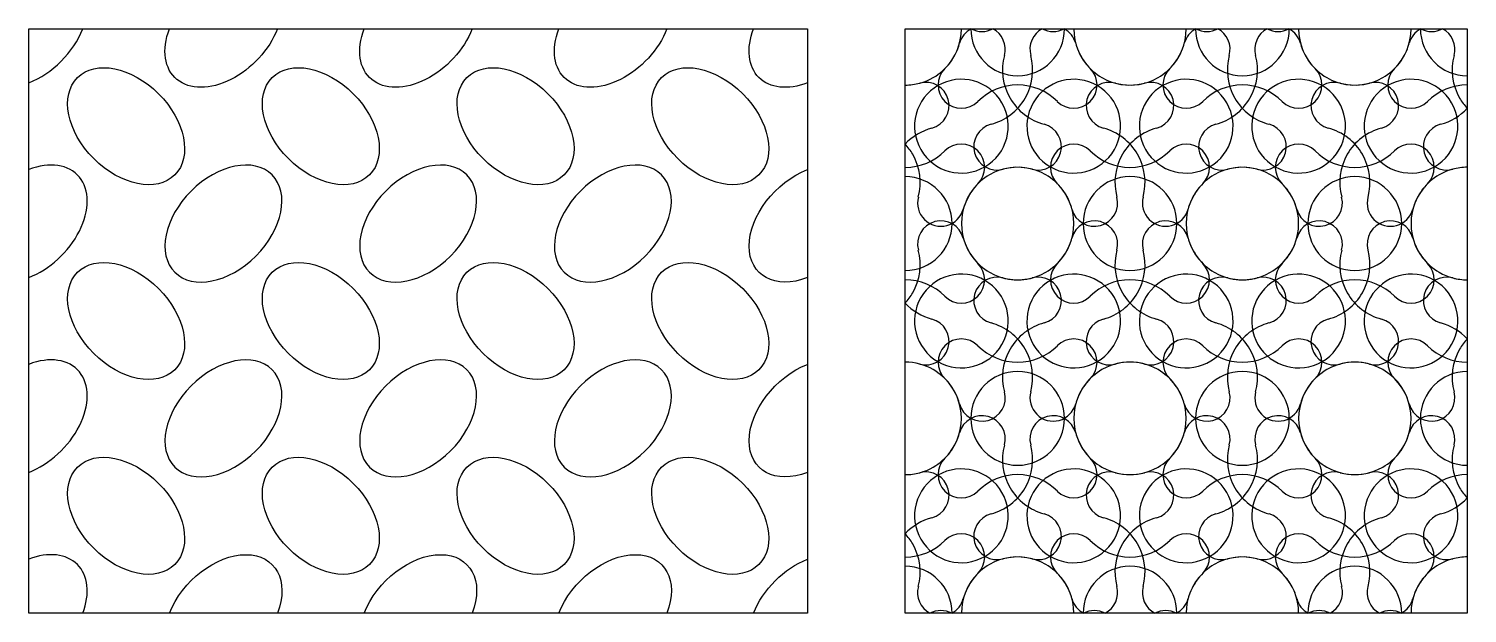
# Model space of a CAD drawing. Header units: millimetres. Extents: x 61 to 452, y 50 to 292.
# Drawn here: x 274.6 to 451.4, y 52 to 123.8 of the extents above; entities that cross this region are included whole.
import ezdxf

# ---------------------------------------------------------------- set-up
doc = ezdxf.new("R2010")
doc.units = ezdxf.units.MM
doc.layers.add('cad-block.com', color=250, linetype='Continuous')

msp = doc.modelspace()

# ---------------------------------------------------------------- linework, layer by layer
at = {"color": 18, "true_color": 0x000000}
for centre, radius, start, end in [((382.36, 123.78), 6.91, 315, 0), ((382.36, 123.78), 6.91, 315, 0), ((391.8, 121.26), 2.86, 117.9125, 165), ((396.18, 123.78), 5.76, 180, 270), ((391.8, 126.31), 2.86, 242.0875, 297.9125), ((391.8, 121.26), 2.86, 345, 62.0875), ((396.18, 123.78), 5.76, 270, 0), ((400.55, 121.26), 2.86, 117.9125, 195), ((400.55, 121.26), 2.86, 117.9125, 195), ((400.55, 126.31), 2.86, 242.0875, 297.9125), ((400.55, 126.31), 2.86, 242.0875, 297.9125), ((400.55, 121.26), 2.86, 15, 62.0875), ((409.99, 123.78), 6.91, 180, 225), ((409.99, 123.78), 6.91, 180, 225), ((409.99, 123.78), 6.91, 315, 0), ((409.99, 123.78), 6.91, 315, 0), ((419.43, 121.26), 2.86, 117.9125, 165), ((419.43, 121.26), 2.86, 117.9125, 165), ((423.81, 123.78), 5.76, 180, 270), ((419.43, 126.31), 2.86, 242.0875, 297.9125), ((419.43, 121.26), 2.86, 345, 62.0875), ((419.43, 121.26), 2.86, 345, 62.0875), ((423.81, 123.78), 5.76, 270, 0), ((428.19, 121.26), 2.86, 117.9125, 195), ((428.19, 121.26), 2.86, 117.9125, 195), ((428.19, 126.31), 2.86, 242.0875, 297.9125), ((428.19, 121.26), 2.86, 15, 62.0875), ((428.19, 121.26), 2.86, 15, 62.0875), ((437.62, 123.78), 6.91, 180, 225), ((437.62, 123.78), 6.91, 180, 225), ((437.62, 123.78), 6.91, 180, 225), ((437.62, 123.78), 6.91, 315, 0), ((437.62, 123.78), 6.91, 315, 0), ((447.06, 121.26), 2.86, 117.9125, 165), ((451.44, 123.78), 5.76, 180, 270), ((451.44, 123.78), 5.76, 180, 270), ((447.06, 126.31), 2.86, 242.0875, 297.9125), ((447.06, 126.31), 2.86, 242.0875, 297.9125), ((447.06, 126.31), 2.86, 242.0875, 297.9125), ((447.06, 121.26), 2.86, 345, 62.0875), ((382.36, 123.78), 6.91, 300, 345), ((409.99, 123.78), 6.91, 195, 240), ((409.99, 123.78), 6.91, 300, 345), ((409.99, 123.78), 6.91, 300, 345), ((409.99, 123.78), 6.91, 300, 345), ((437.62, 123.78), 6.91, 195, 240), ((437.62, 123.78), 6.91, 195, 240), ((437.62, 123.78), 6.91, 300, 345), ((401.23, 118.73), 6.91, 165, 210), ((391.12, 118.73), 6.91, 330, 15), ((391.12, 118.73), 6.91, 330, 15), ((428.86, 118.73), 6.91, 165, 210), ((428.86, 118.73), 6.91, 165, 210), ((418.75, 118.73), 6.91, 330, 15), ((418.75, 118.73), 6.91, 330, 15), ((456.49, 118.73), 6.91, 165, 210), ((389.27, 116.88), 2.86, 135, 315), ((403.08, 116.88), 2.86, 225, 45), ((416.9, 116.88), 2.86, 135, 315), ((416.9, 116.88), 2.86, 135, 315), ((416.9, 116.88), 2.86, 135, 315), ((430.71, 116.88), 2.86, 225, 45), ((430.71, 116.88), 2.86, 225, 45), ((430.71, 116.88), 2.86, 225, 45), ((444.53, 116.88), 2.86, 135, 315), ((444.53, 116.88), 2.86, 135, 315), ((382.36, 123.78), 6.91, 270, 300), ((382.36, 123.78), 6.91, 270, 285), ((389.27, 111.82), 5.76, 120, 210), ((384.89, 114.35), 2.86, 285, 105), ((389.27, 111.82), 5.76, 30, 120), ((396.18, 109.97), 6.91, 90, 135), ((396.18, 109.97), 6.91, 45, 90), ((403.08, 111.82), 5.76, 60, 150), ((403.08, 111.82), 5.76, 60, 150), ((407.46, 114.35), 2.86, 75, 255), ((407.46, 114.35), 2.86, 75, 255), ((407.46, 114.35), 2.86, 75, 255), ((403.08, 111.82), 5.76, 330, 60), ((403.08, 111.82), 5.76, 330, 60), ((409.99, 123.78), 6.91, 240, 285), ((409.99, 123.78), 6.91, 255, 300), ((409.99, 123.78), 6.91, 255, 300), ((416.9, 111.82), 5.76, 120, 210), ((416.9, 111.82), 5.76, 120, 210), ((416.9, 111.82), 5.76, 120, 210), ((412.52, 114.35), 2.86, 285, 105), ((412.52, 114.35), 2.86, 285, 105), ((416.9, 111.82), 5.76, 30, 120), ((416.9, 111.82), 5.76, 30, 120), ((416.9, 111.82), 5.76, 30, 120), ((423.81, 109.97), 6.91, 90, 135), ((423.81, 109.97), 6.91, 90, 135), ((423.81, 109.97), 6.91, 45, 90), ((423.81, 109.97), 6.91, 45, 90), ((430.71, 111.82), 5.76, 60, 150), ((430.71, 111.82), 5.76, 60, 150), ((435.09, 114.35), 2.86, 75, 255), ((430.71, 111.82), 5.76, 330, 60), ((430.71, 111.82), 5.76, 330, 60), ((437.62, 123.78), 6.91, 240, 285), ((437.62, 123.78), 6.91, 240, 285), ((437.62, 123.78), 6.91, 255, 300), ((444.53, 111.82), 5.76, 120, 210), ((440.15, 114.35), 2.86, 285, 105), ((440.15, 114.35), 2.86, 285, 105), ((444.53, 111.82), 5.76, 30, 120), ((451.44, 109.97), 6.91, 90, 135), ((451.44, 109.97), 6.91, 90, 135), ((391.12, 118.73), 6.91, 285, 330), ((391.12, 118.73), 6.91, 285, 330), ((401.23, 118.73), 6.91, 210, 255), ((418.75, 118.73), 6.91, 285, 330), ((418.75, 118.73), 6.91, 285, 330), ((428.86, 118.73), 6.91, 210, 255), ((428.86, 118.73), 6.91, 210, 255), ((428.86, 118.73), 6.91, 210, 255), ((456.49, 118.73), 6.91, 210, 222.9414), ((389.27, 111.82), 5.76, 300, 30), ((403.08, 111.82), 5.76, 150, 240), ((403.08, 111.82), 5.76, 150, 240), ((416.9, 111.82), 5.76, 300, 30), ((416.9, 111.82), 5.76, 300, 30), ((416.9, 111.82), 5.76, 300, 30), ((430.71, 111.82), 5.76, 150, 240), ((430.71, 111.82), 5.76, 150, 240), ((444.53, 111.82), 5.76, 300, 30), ((446.38, 118.73), 6.91, 285, 317.0586), ((387.42, 104.91), 6.91, 105, 137.0586), ((387.42, 104.91), 6.91, 105, 137.0586), ((393.65, 109.29), 2.86, 105, 285), ((393.65, 109.29), 2.86, 105, 285), ((398.7, 109.29), 2.86, 255, 75), ((404.93, 104.91), 6.91, 30, 75), ((404.93, 104.91), 6.91, 30, 75), ((404.93, 104.91), 6.91, 30, 75), ((415.05, 104.91), 6.91, 105, 150), ((415.05, 104.91), 6.91, 105, 150), ((421.28, 109.29), 2.86, 105, 285), ((421.28, 109.29), 2.86, 105, 285), ((426.34, 109.29), 2.86, 255, 75), ((426.34, 109.29), 2.86, 255, 75), ((426.34, 109.29), 2.86, 255, 75), ((432.57, 104.91), 6.91, 30, 75), ((442.68, 104.91), 6.91, 105, 150), ((442.68, 104.91), 6.91, 105, 150), ((448.91, 109.29), 2.86, 105, 285), ((377.3, 104.91), 6.91, 30, 42.9414), ((389.27, 106.76), 2.86, 315, 135), ((403.08, 106.76), 2.86, 45, 225), ((416.9, 106.76), 2.86, 315, 135), ((430.71, 106.76), 2.86, 45, 225), ((444.53, 106.76), 2.86, 315, 135), ((382.36, 113.67), 6.91, 270, 315), ((377.3, 104.91), 6.91, 345, 30), ((389.27, 111.82), 5.76, 210, 300), ((403.08, 111.82), 5.76, 240, 330), ((403.08, 111.82), 5.76, 240, 330), ((409.99, 113.67), 6.91, 225, 270), ((415.05, 104.91), 6.91, 150, 195), ((415.05, 104.91), 6.91, 150, 195), ((409.99, 113.67), 6.91, 270, 315), ((404.93, 104.91), 6.91, 345, 30), ((404.93, 104.91), 6.91, 345, 30), ((404.93, 104.91), 6.91, 345, 30), ((416.9, 111.82), 5.76, 210, 300), ((416.9, 111.82), 5.76, 210, 300), ((416.9, 111.82), 5.76, 210, 300), ((430.71, 111.82), 5.76, 240, 330), ((430.71, 111.82), 5.76, 240, 330), ((437.62, 113.67), 6.91, 225, 270), ((442.68, 104.91), 6.91, 150, 195), ((442.68, 104.91), 6.91, 150, 195), ((437.62, 113.67), 6.91, 270, 315), ((432.57, 104.91), 6.91, 345, 30), ((444.53, 111.82), 5.76, 210, 300), ((396.18, 99.86), 6.91, 75, 120), ((396.18, 99.86), 6.91, 60, 105), ((396.18, 99.86), 6.91, 60, 105), ((423.81, 99.86), 6.91, 75, 120), ((423.81, 99.86), 6.91, 75, 120), ((423.81, 99.86), 6.91, 75, 120), ((423.81, 99.86), 6.91, 60, 105), ((423.81, 99.86), 6.91, 60, 105), ((451.44, 99.86), 6.91, 90, 120), ((451.44, 99.86), 6.91, 90, 105), ((382.36, 99.86), 5.76, 0, 90), ((396.18, 99.86), 6.91, 135, 180), ((396.18, 99.86), 6.91, 120, 165), ((396.18, 99.86), 6.91, 15, 60), ((396.18, 99.86), 6.91, 15, 60), ((396.18, 99.86), 6.91, 0, 45), ((409.99, 99.86), 5.76, 90, 180), ((409.99, 99.86), 5.76, 0, 90), ((423.81, 99.86), 6.91, 135, 180), ((423.81, 99.86), 6.91, 120, 165), ((423.81, 99.86), 6.91, 120, 165), ((423.81, 99.86), 6.91, 120, 165), ((423.81, 99.86), 6.91, 15, 60), ((423.81, 99.86), 6.91, 15, 60), ((423.81, 99.86), 6.91, 0, 45), ((437.62, 99.86), 5.76, 90, 180), ((437.62, 99.86), 5.76, 0, 90), ((451.44, 99.86), 6.91, 135, 180), ((451.44, 99.86), 6.91, 120, 165), ((386.74, 102.38), 2.86, 165, 345), ((405.61, 102.38), 2.86, 195, 15), ((405.61, 102.38), 2.86, 195, 15), ((414.37, 102.38), 2.86, 165, 345), ((414.37, 102.38), 2.86, 165, 345), ((414.37, 102.38), 2.86, 165, 345), ((433.24, 102.38), 2.86, 195, 15), ((433.24, 102.38), 2.86, 195, 15), ((442, 102.38), 2.86, 165, 345), ((382.36, 99.86), 5.76, 270, 0), ((386.74, 97.33), 2.86, 15, 195), ((396.18, 99.86), 6.91, 180, 225), ((396.18, 99.86), 6.91, 315, 0), ((405.61, 97.33), 2.86, 345, 165), ((405.61, 97.33), 2.86, 345, 165), ((409.99, 99.86), 5.76, 180, 270), ((409.99, 99.86), 5.76, 270, 0), ((414.37, 97.33), 2.86, 15, 195), ((414.37, 97.33), 2.86, 15, 195), ((414.37, 97.33), 2.86, 15, 195), ((423.81, 99.86), 6.91, 180, 225), ((423.81, 99.86), 6.91, 315, 0), ((433.24, 97.33), 2.86, 345, 165), ((433.24, 97.33), 2.86, 345, 165), ((437.62, 99.86), 5.76, 180, 270), ((437.62, 99.86), 5.76, 270, 0), ((442, 97.33), 2.86, 15, 195), ((451.44, 99.86), 6.91, 180, 225), ((396.18, 99.86), 6.91, 195, 240), ((396.18, 99.86), 6.91, 300, 345), ((396.18, 99.86), 6.91, 300, 345), ((423.81, 99.86), 6.91, 195, 240), ((423.81, 99.86), 6.91, 195, 240), ((423.81, 99.86), 6.91, 195, 240), ((423.81, 99.86), 6.91, 300, 345), ((423.81, 99.86), 6.91, 300, 345), ((451.44, 99.86), 6.91, 195, 240), ((377.3, 94.8), 6.91, 330, 15), ((415.05, 94.8), 6.91, 165, 210), ((415.05, 94.8), 6.91, 165, 210), ((404.93, 94.8), 6.91, 330, 15), ((404.93, 94.8), 6.91, 330, 15), ((404.93, 94.8), 6.91, 330, 15), ((442.68, 94.8), 6.91, 165, 210), ((442.68, 94.8), 6.91, 165, 210), ((432.57, 94.8), 6.91, 330, 15), ((389.27, 92.95), 2.86, 225, 45), ((396.18, 99.86), 6.91, 240, 285), ((396.18, 99.86), 6.91, 255, 300), ((396.18, 99.86), 6.91, 255, 300), ((403.08, 92.95), 2.86, 135, 315), ((416.9, 92.95), 2.86, 225, 45), ((423.81, 99.86), 6.91, 240, 285), ((423.81, 99.86), 6.91, 240, 285), ((423.81, 99.86), 6.91, 240, 285), ((423.81, 99.86), 6.91, 255, 300), ((423.81, 99.86), 6.91, 255, 300), ((430.71, 92.95), 2.86, 135, 315), ((444.53, 92.95), 2.86, 225, 45), ((451.44, 99.86), 6.91, 240, 270), ((382.36, 86.04), 6.91, 45, 90), ((389.27, 87.89), 5.76, 60, 150), ((393.65, 90.42), 2.86, 75, 255), ((393.65, 90.42), 2.86, 75, 255), ((389.27, 87.89), 5.76, 330, 60), ((403.08, 87.89), 5.76, 120, 210), ((403.08, 87.89), 5.76, 120, 210), ((398.7, 90.42), 2.86, 285, 105), ((403.08, 87.89), 5.76, 30, 120), ((403.08, 87.89), 5.76, 30, 120), ((409.99, 86.04), 6.91, 90, 135), ((409.99, 86.04), 6.91, 45, 90), ((416.9, 87.89), 5.76, 60, 150), ((416.9, 87.89), 5.76, 60, 150), ((416.9, 87.89), 5.76, 60, 150), ((421.28, 90.42), 2.86, 75, 255), ((421.28, 90.42), 2.86, 75, 255), ((416.9, 87.89), 5.76, 330, 60), ((416.9, 87.89), 5.76, 330, 60), ((416.9, 87.89), 5.76, 330, 60), ((430.71, 87.89), 5.76, 120, 210), ((430.71, 87.89), 5.76, 120, 210), ((426.34, 90.42), 2.86, 285, 105), ((426.34, 90.42), 2.86, 285, 105), ((426.34, 90.42), 2.86, 285, 105), ((430.71, 87.89), 5.76, 30, 120), ((430.71, 87.89), 5.76, 30, 120), ((437.62, 86.04), 6.91, 90, 135), ((437.62, 86.04), 6.91, 45, 90), ((444.53, 87.89), 5.76, 60, 150), ((448.91, 90.42), 2.86, 75, 255), ((444.53, 87.89), 5.76, 330, 60), ((451.44, 99.86), 6.91, 255, 270), ((377.3, 94.8), 6.91, 317.0586, 330), ((389.27, 87.89), 5.76, 150, 240), ((403.08, 87.89), 5.76, 300, 30), ((403.08, 87.89), 5.76, 300, 30), ((404.93, 94.8), 6.91, 285, 330), ((404.93, 94.8), 6.91, 285, 330), ((404.93, 94.8), 6.91, 285, 330), ((415.05, 94.8), 6.91, 210, 255), ((415.05, 94.8), 6.91, 210, 255), ((416.9, 87.89), 5.76, 150, 240), ((416.9, 87.89), 5.76, 150, 240), ((416.9, 87.89), 5.76, 150, 240), ((430.71, 87.89), 5.76, 300, 30), ((430.71, 87.89), 5.76, 300, 30), ((432.57, 94.8), 6.91, 285, 330), ((442.68, 94.8), 6.91, 210, 255), ((442.68, 94.8), 6.91, 210, 255), ((444.53, 87.89), 5.76, 150, 240), ((387.42, 94.8), 6.91, 222.9414, 255), ((387.42, 94.8), 6.91, 222.9414, 255), ((384.89, 85.36), 2.86, 255, 75), ((391.12, 80.98), 6.91, 30, 75), ((391.12, 80.98), 6.91, 30, 75), ((401.23, 80.98), 6.91, 105, 150), ((407.46, 85.36), 2.86, 105, 285), ((407.46, 85.36), 2.86, 105, 285), ((407.46, 85.36), 2.86, 105, 285), ((412.52, 85.36), 2.86, 255, 75), ((412.52, 85.36), 2.86, 255, 75), ((418.75, 80.98), 6.91, 30, 75), ((418.75, 80.98), 6.91, 30, 75), ((428.86, 80.98), 6.91, 105, 150), ((428.86, 80.98), 6.91, 105, 150), ((428.86, 80.98), 6.91, 105, 150), ((435.09, 85.36), 2.86, 105, 285), ((440.15, 85.36), 2.86, 255, 75), ((440.15, 85.36), 2.86, 255, 75), ((446.38, 80.98), 6.91, 42.9414, 75), ((389.27, 87.89), 5.76, 240, 330), ((389.27, 82.83), 2.86, 45, 225), ((403.08, 87.89), 5.76, 210, 300), ((403.08, 87.89), 5.76, 210, 300), ((403.08, 82.83), 2.86, 315, 135), ((403.08, 82.83), 2.86, 315, 135), ((416.9, 87.89), 5.76, 240, 330), ((416.9, 87.89), 5.76, 240, 330), ((416.9, 87.89), 5.76, 240, 330), ((416.9, 82.83), 2.86, 45, 225), ((416.9, 82.83), 2.86, 45, 225), ((416.9, 82.83), 2.86, 45, 225), ((430.71, 87.89), 5.76, 210, 300), ((430.71, 87.89), 5.76, 210, 300), ((430.71, 82.83), 2.86, 315, 135), ((430.71, 82.83), 2.86, 315, 135), ((430.71, 82.83), 2.86, 315, 135), ((444.53, 87.89), 5.76, 240, 330), ((444.53, 82.83), 2.86, 45, 225), ((444.53, 82.83), 2.86, 45, 225), ((456.49, 80.98), 6.91, 137.0586, 150), ((396.18, 89.74), 6.91, 225, 270), ((396.18, 89.74), 6.91, 225, 270), ((401.23, 80.98), 6.91, 150, 195), ((396.18, 89.74), 6.91, 270, 315), ((396.18, 89.74), 6.91, 270, 315), ((391.12, 80.98), 6.91, 345, 30), ((391.12, 80.98), 6.91, 345, 30), ((423.81, 89.74), 6.91, 225, 270), ((423.81, 89.74), 6.91, 225, 270), ((423.81, 89.74), 6.91, 225, 270), ((428.86, 80.98), 6.91, 150, 195), ((428.86, 80.98), 6.91, 150, 195), ((428.86, 80.98), 6.91, 150, 195), ((423.81, 89.74), 6.91, 270, 315), ((423.81, 89.74), 6.91, 270, 315), ((423.81, 89.74), 6.91, 270, 315), ((418.75, 80.98), 6.91, 345, 30), ((418.75, 80.98), 6.91, 345, 30), ((451.44, 89.74), 6.91, 225, 270), ((451.44, 89.74), 6.91, 225, 270), ((456.49, 80.98), 6.91, 150, 195), ((382.36, 75.93), 6.91, 60, 90), ((382.36, 75.93), 6.91, 15, 60), ((396.18, 75.93), 5.76, 90, 180), ((396.18, 75.93), 5.76, 90, 180), ((396.18, 75.93), 5.76, 90, 180), ((396.18, 75.93), 5.76, 0, 90), ((396.18, 75.93), 5.76, 0, 90), ((396.18, 75.93), 5.76, 0, 90), ((409.99, 75.93), 6.91, 120, 165), ((409.99, 75.93), 6.91, 75, 120), ((409.99, 75.93), 6.91, 60, 105), ((423.81, 75.93), 5.76, 90, 180), ((423.81, 75.93), 5.76, 90, 180), ((423.81, 75.93), 5.76, 0, 90), ((423.81, 75.93), 5.76, 0, 90), ((423.81, 75.93), 5.76, 0, 90), ((437.62, 75.93), 6.91, 120, 165), ((437.62, 75.93), 6.91, 120, 165), ((437.62, 75.93), 6.91, 75, 120), ((437.62, 75.93), 6.91, 75, 120), ((437.62, 75.93), 6.91, 60, 105), ((437.62, 75.93), 6.91, 15, 60), ((451.44, 75.93), 5.76, 90, 180), ((451.44, 75.93), 5.76, 90, 180), ((382.36, 75.93), 6.91, 0, 45), ((409.99, 75.93), 6.91, 135, 180), ((409.99, 75.93), 6.91, 0, 45), ((437.62, 75.93), 6.91, 135, 180), ((437.62, 75.93), 6.91, 135, 180), ((437.62, 75.93), 6.91, 135, 180), ((437.62, 75.93), 6.91, 0, 45), ((437.62, 75.93), 6.91, 0, 45), ((391.8, 78.45), 2.86, 195, 15), ((400.55, 78.45), 2.86, 165, 345), ((400.55, 78.45), 2.86, 165, 345), ((419.43, 78.45), 2.86, 195, 15), ((419.43, 78.45), 2.86, 195, 15), ((419.43, 78.45), 2.86, 195, 15), ((428.19, 78.45), 2.86, 165, 345), ((428.19, 78.45), 2.86, 165, 345), ((447.06, 78.45), 2.86, 195, 15), ((391.8, 73.4), 2.86, 345, 165), ((391.8, 73.4), 2.86, 345, 165), ((400.55, 73.4), 2.86, 15, 195), ((400.55, 73.4), 2.86, 15, 195), ((419.43, 73.4), 2.86, 345, 165), ((428.19, 73.4), 2.86, 15, 195), ((447.06, 73.4), 2.86, 345, 165), ((447.06, 73.4), 2.86, 345, 165), ((447.06, 73.4), 2.86, 345, 165), ((382.36, 75.93), 6.91, 315, 0), ((382.36, 75.93), 6.91, 315, 0), ((396.18, 75.93), 5.76, 180, 270), ((396.18, 75.93), 5.76, 180, 270), ((396.18, 75.93), 5.76, 180, 270), ((396.18, 75.93), 5.76, 270, 0), ((396.18, 75.93), 5.76, 270, 0), ((396.18, 75.93), 5.76, 270, 0), ((409.99, 75.93), 6.91, 180, 225), ((409.99, 75.93), 6.91, 315, 0), ((409.99, 75.93), 6.91, 315, 0), ((423.81, 75.93), 5.76, 180, 270), ((423.81, 75.93), 5.76, 180, 270), ((423.81, 75.93), 5.76, 270, 0), ((423.81, 75.93), 5.76, 270, 0), ((423.81, 75.93), 5.76, 270, 0), ((437.62, 75.93), 6.91, 180, 225), ((437.62, 75.93), 6.91, 180, 225), ((437.62, 75.93), 6.91, 180, 225), ((437.62, 75.93), 6.91, 315, 0), ((437.62, 75.93), 6.91, 315, 0), ((451.44, 75.93), 5.76, 180, 270), ((451.44, 75.93), 5.76, 180, 270), ((382.36, 75.93), 6.91, 300, 345), ((401.23, 70.87), 6.91, 165, 210), ((401.23, 70.87), 6.91, 165, 210), ((391.12, 70.87), 6.91, 330, 15), ((391.12, 70.87), 6.91, 330, 15), ((391.12, 70.87), 6.91, 330, 15), ((409.99, 75.93), 6.91, 195, 240), ((409.99, 75.93), 6.91, 300, 345), ((428.86, 70.87), 6.91, 165, 210), ((418.75, 70.87), 6.91, 330, 15), ((437.62, 75.93), 6.91, 195, 240), ((437.62, 75.93), 6.91, 300, 345), ((437.62, 75.93), 6.91, 300, 345), ((437.62, 75.93), 6.91, 300, 345), ((456.49, 70.87), 6.91, 165, 210), ((456.49, 70.87), 6.91, 165, 210), ((456.49, 70.87), 6.91, 165, 210), ((389.27, 69.02), 2.86, 135, 315), ((389.27, 69.02), 2.86, 135, 315), ((403.08, 69.02), 2.86, 225, 45), ((403.08, 69.02), 2.86, 225, 45), ((416.9, 69.02), 2.86, 135, 315), ((416.9, 69.02), 2.86, 135, 315), ((430.71, 69.02), 2.86, 225, 45), ((430.71, 69.02), 2.86, 225, 45), ((444.53, 69.02), 2.86, 135, 315), ((444.53, 69.02), 2.86, 135, 315), ((382.36, 75.93), 6.91, 270, 300), ((382.36, 75.93), 6.91, 270, 285), ((384.89, 66.49), 2.86, 285, 105), ((389.27, 63.96), 5.76, 30, 120), ((389.27, 63.96), 5.76, 30, 120), ((396.18, 62.11), 6.91, 90, 135), ((396.18, 62.11), 6.91, 90, 135), ((396.18, 62.11), 6.91, 45, 90), ((396.18, 62.11), 6.91, 45, 90), ((403.08, 63.96), 5.76, 60, 150), ((403.08, 63.96), 5.76, 60, 150), ((407.46, 66.49), 2.86, 75, 255), ((409.99, 75.93), 6.91, 240, 285), ((409.99, 75.93), 6.91, 255, 300), ((412.52, 66.49), 2.86, 285, 105), ((416.9, 63.96), 5.76, 30, 120), ((416.9, 63.96), 5.76, 30, 120), ((423.81, 62.11), 6.91, 90, 135), ((423.81, 62.11), 6.91, 90, 135), ((423.81, 62.11), 6.91, 45, 90), ((423.81, 62.11), 6.91, 45, 90), ((430.71, 63.96), 5.76, 60, 150), ((435.09, 66.49), 2.86, 75, 255), ((437.62, 75.93), 6.91, 240, 285), ((437.62, 75.93), 6.91, 255, 300), ((437.62, 75.93), 6.91, 255, 300), ((437.62, 75.93), 6.91, 255, 300), ((440.15, 66.49), 2.86, 285, 105), ((444.53, 63.96), 5.76, 30, 120), ((444.53, 63.96), 5.76, 30, 120), ((444.53, 63.96), 5.76, 30, 120), ((451.44, 62.11), 6.91, 90, 135), ((451.44, 62.11), 6.91, 90, 135), ((389.27, 63.96), 5.76, 120, 210), ((389.27, 63.96), 5.76, 120, 210), ((391.12, 70.87), 6.91, 285, 330), ((391.12, 70.87), 6.91, 285, 330), ((401.23, 70.87), 6.91, 210, 255), ((401.23, 70.87), 6.91, 210, 255), ((403.08, 63.96), 5.76, 330, 60), ((403.08, 63.96), 5.76, 330, 60), ((416.9, 63.96), 5.76, 120, 210), ((416.9, 63.96), 5.76, 120, 210), ((418.75, 70.87), 6.91, 285, 330), ((428.86, 70.87), 6.91, 210, 255), ((428.86, 70.87), 6.91, 210, 255), ((430.71, 63.96), 5.76, 330, 60), ((444.53, 63.96), 5.76, 120, 210), ((444.53, 63.96), 5.76, 120, 210), ((444.53, 63.96), 5.76, 120, 210), ((456.49, 70.87), 6.91, 210, 222.9414), ((456.49, 70.87), 6.91, 210, 222.9414), ((456.49, 70.87), 6.91, 210, 222.9414), ((389.27, 63.96), 5.76, 300, 30), ((389.27, 63.96), 5.76, 300, 30), ((403.08, 63.96), 5.76, 150, 240), ((403.08, 63.96), 5.76, 150, 240), ((416.9, 63.96), 5.76, 300, 30), ((416.9, 63.96), 5.76, 300, 30), ((430.71, 63.96), 5.76, 150, 240), ((444.53, 63.96), 5.76, 300, 30), ((444.53, 63.96), 5.76, 300, 30), ((444.53, 63.96), 5.76, 300, 30), ((446.38, 70.87), 6.91, 285, 317.0586), ((446.38, 70.87), 6.91, 285, 317.0586), ((446.38, 70.87), 6.91, 285, 317.0586), ((387.42, 57.05), 6.91, 105, 137.0586), ((393.65, 61.43), 2.86, 105, 285), ((393.65, 61.43), 2.86, 105, 285), ((398.7, 61.43), 2.86, 255, 75), ((398.7, 61.43), 2.86, 255, 75), ((404.93, 57.05), 6.91, 30, 75), ((404.93, 57.05), 6.91, 30, 75), ((415.05, 57.05), 6.91, 105, 150), ((415.05, 57.05), 6.91, 105, 150), ((415.05, 57.05), 6.91, 105, 150), ((421.28, 61.43), 2.86, 105, 285), ((426.34, 61.43), 2.86, 255, 75), ((426.34, 61.43), 2.86, 255, 75), ((432.57, 57.05), 6.91, 30, 75), ((432.57, 57.05), 6.91, 30, 75), ((432.57, 57.05), 6.91, 30, 75), ((442.68, 57.05), 6.91, 105, 150), ((448.91, 61.43), 2.86, 105, 285), ((448.91, 61.43), 2.86, 105, 285), ((448.91, 61.43), 2.86, 105, 285), ((377.3, 57.05), 6.91, 30, 42.9414), ((377.3, 57.05), 6.91, 30, 42.9414), ((382.36, 65.81), 6.91, 270, 315), ((377.3, 57.05), 6.91, 345, 30), ((377.3, 57.05), 6.91, 345, 30), ((389.27, 63.96), 5.76, 210, 300), ((389.27, 58.9), 2.86, 315, 135), ((403.08, 63.96), 5.76, 240, 330), ((403.08, 63.96), 5.76, 240, 330), ((403.08, 58.9), 2.86, 45, 225), ((409.99, 65.81), 6.91, 225, 270), ((415.05, 57.05), 6.91, 150, 195), ((415.05, 57.05), 6.91, 150, 195), ((415.05, 57.05), 6.91, 150, 195), ((409.99, 65.81), 6.91, 270, 315), ((404.93, 57.05), 6.91, 345, 30), ((404.93, 57.05), 6.91, 345, 30), ((416.9, 63.96), 5.76, 210, 300), ((416.9, 63.96), 5.76, 210, 300), ((416.9, 58.9), 2.86, 315, 135), ((430.71, 63.96), 5.76, 240, 330), ((430.71, 58.9), 2.86, 45, 225), ((430.71, 58.9), 2.86, 45, 225), ((437.62, 65.81), 6.91, 225, 270), ((437.62, 65.81), 6.91, 225, 270), ((442.68, 57.05), 6.91, 150, 195), ((437.62, 65.81), 6.91, 270, 315), ((437.62, 65.81), 6.91, 270, 315), ((432.57, 57.05), 6.91, 345, 30), ((432.57, 57.05), 6.91, 345, 30), ((432.57, 57.05), 6.91, 345, 30), ((444.53, 63.96), 5.76, 210, 300), ((444.53, 63.96), 5.76, 210, 300), ((444.53, 63.96), 5.76, 210, 300), ((444.53, 58.9), 2.86, 315, 135), ((444.53, 58.9), 2.86, 315, 135), ((396.18, 52), 6.91, 75, 120), ((396.18, 52), 6.91, 60, 105), ((423.81, 52), 6.91, 75, 120), ((423.81, 52), 6.91, 75, 120), ((423.81, 52), 6.91, 60, 105), ((451.44, 52), 6.91, 90, 120), ((451.44, 52), 6.91, 90, 120), ((451.44, 52), 6.91, 90, 120), ((451.44, 52), 6.91, 90, 105), ((451.44, 52), 6.91, 90, 105), ((451.44, 52), 6.91, 90, 105), ((382.36, 52), 5.76, 0, 90), ((396.18, 52), 6.91, 135, 180), ((396.18, 52), 6.91, 120, 165), ((396.18, 52), 6.91, 15, 60), ((396.18, 52), 6.91, 0, 45), ((409.99, 52), 5.76, 90, 180), ((409.99, 52), 5.76, 0, 90), ((423.81, 52), 6.91, 135, 180), ((423.81, 52), 6.91, 120, 165), ((423.81, 52), 6.91, 120, 165), ((423.81, 52), 6.91, 15, 60), ((423.81, 52), 6.91, 0, 45), ((423.81, 52), 6.91, 0, 45), ((437.62, 52), 5.76, 90, 180), ((437.62, 52), 5.76, 90, 180), ((437.62, 52), 5.76, 0, 90), ((437.62, 52), 5.76, 0, 90), ((451.44, 52), 6.91, 135, 180), ((451.44, 52), 6.91, 135, 180), ((451.44, 52), 6.91, 120, 165), ((451.44, 52), 6.91, 120, 165), ((451.44, 52), 6.91, 120, 165), ((386.74, 54.53), 2.86, 165, 242.0875), ((386.74, 54.53), 2.86, 165, 242.0875), ((405.61, 54.53), 2.86, 297.9125, 15), ((405.61, 54.53), 2.86, 297.9125, 15), ((405.61, 54.53), 2.86, 297.9125, 15), ((414.37, 54.53), 2.86, 165, 242.0875), ((414.37, 54.53), 2.86, 165, 242.0875), ((433.24, 54.53), 2.86, 297.9125, 15), ((442, 54.53), 2.86, 165, 242.0875), ((442, 54.53), 2.86, 165, 242.0875), ((442, 54.53), 2.86, 165, 242.0875), ((386.74, 54.53), 2.86, 297.9125, 345), ((386.74, 54.53), 2.86, 297.9125, 345), ((405.61, 54.53), 2.86, 195, 242.0875), ((414.37, 54.53), 2.86, 297.9125, 345), ((414.37, 54.53), 2.86, 297.9125, 345), ((433.24, 54.53), 2.86, 195, 242.0875), ((442, 54.53), 2.86, 297.9125, 345), ((442, 54.53), 2.86, 297.9125, 345), ((442, 54.53), 2.86, 297.9125, 345), ((386.74, 49.47), 2.86, 62.0875, 117.9125), ((405.61, 49.47), 2.86, 62.0875, 117.9125), ((405.61, 49.47), 2.86, 62.0875, 117.9125), ((414.37, 49.47), 2.86, 62.0875, 117.9125), ((433.24, 49.47), 2.86, 62.0875, 117.9125), ((442, 49.47), 2.86, 62.0875, 117.9125), ((442, 49.47), 2.86, 62.0875, 117.9125), ((442, 49.47), 2.86, 62.0875, 117.9125)]:
    msp.add_arc(centre, radius, start, end, dxfattribs=at)
for centre, start_param, end_param in [((274.64, 123.78), 4.124386, 5.300392), ((274.64, 99.86), 4.124386, 7.265979), ((274.64, 75.93), 4.124386, 7.265979), ((274.64, 52), 5.300392, 7.265979)]:
    msp.add_ellipse(centre, major_axis=(5.98, 5.98), ratio=0.666667, start_param=start_param, end_param=end_param, dxfattribs=at)
at = {"color": 18, "true_color": 0x000000, "extrusion": (0, 0, -1)}
for centre, start_param, end_param in [((298.57, 123.78), 4.124386, 7.265979), ((322.5, 123.78), 4.124386, 7.265979), ((346.43, 123.78), 4.124386, 7.265979), ((370.36, 123.78), 5.300392, 7.265979), ((370.36, 99.86), 5.300392, 8.441984), ((370.36, 75.93), 5.300392, 8.441984), ((298.57, 52), 0.982794, 4.124386), ((322.5, 52), 0.982794, 4.124386), ((346.43, 52), 0.982794, 4.124386), ((370.36, 52), 0.982794, 2.158799)]:
    msp.add_ellipse(centre, major_axis=(-5.98, -5.98), ratio=0.666667, start_param=start_param, end_param=end_param, dxfattribs=at)
at = {"color": 18, "true_color": 0x000000}
for centre in [(286.61, 111.82), (310.54, 111.82), (334.47, 111.82), (358.4, 111.82), (286.61, 87.89), (310.54, 87.89), (334.47, 87.89), (358.4, 87.89), (286.61, 63.96), (310.54, 63.96), (334.47, 63.96), (358.4, 63.96)]:
    msp.add_ellipse(centre, major_axis=(-5.98, 5.98), ratio=0.666667, dxfattribs=at)
at = {"color": 18, "true_color": 0x000000, "extrusion": (0, 0, -1)}
for centre in [(298.57, 99.86), (322.5, 99.86), (346.43, 99.86), (298.57, 75.93), (322.5, 75.93), (346.43, 75.93)]:
    msp.add_ellipse(centre, major_axis=(-5.98, -5.98), ratio=0.666667, dxfattribs=at)
at = {"layer": 'cad-block.com', "color": 252, "true_color": 0x939598}
for points in [[(274.64, 123.78), (370.36, 123.78), (370.36, 52), (274.64, 52)], [(451.44, 52), (382.36, 52), (382.36, 123.78), (451.44, 123.78)]]:
    msp.add_lwpolyline(points, close=True, dxfattribs=at)
at = {"layer": 'cad-block.com', "color": 18, "true_color": 0x000000}
msp.add_arc((409.99, 75.93), 6.91, 15, 60, dxfattribs=at)

doc.saveas('drawing.dxf')
